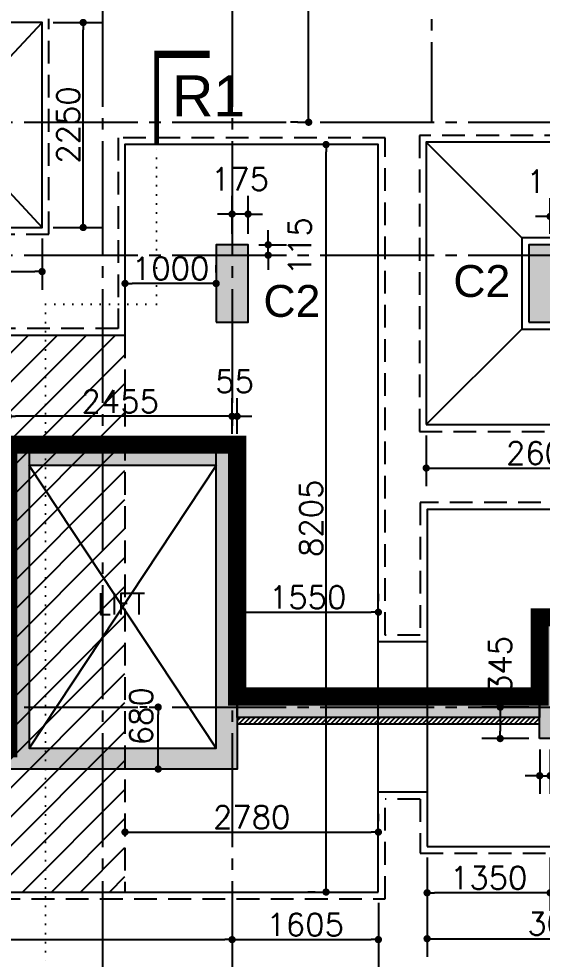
# Model space of a CAD drawing. Extents: x -200722 to 834823, y -494970 to 88783.
# Drawn here: x 302463 to 308206, y 22387 to 32709 of the extents above; entities that cross this region are included whole.
import ezdxf
from ezdxf.enums import TextEntityAlignment as Align

# ---------------------------------------------------------------- set-up
doc = ezdxf.new("R2010")
doc.units = 0
doc.header["$LTSCALE"] = 100
doc.header["$MEASUREMENT"] = 0
doc.header["$PDMODE"] = 34
for name, pattern in [('ACAD_ISO04W100', [30, 24, -3, 0, -3]), ('CL', [3.25, 2.5, -0.25, 0.25, -0.25]), ('DOT', [0.25, 0, -0.25]), ('HIDDEN', [0.375, 0.25, -0.125])]:
    doc.linetypes.add(name, pattern=pattern)
doc.layers.get('0').update_dxf_attribs({"linetype": 'CONTINUOUS'})
doc.layers.get('DEFPOINTS').update_dxf_attribs({"linetype": 'CONTINUOUS'})
doc.layers.add('1_COLUMN', color=4, linetype='CONTINUOUS', lineweight=5)
doc.layers.add('HATCH', color=252, linetype='CONTINUOUS', lineweight=30)
for name, color, linetype in [('A-Grid', 5, 'ACAD_ISO04W100'), ('BEAM', 4, 'CONTINUOUS'), ('COL. SHED. STEEL.', 6, 'CONTINUOUS'), ('COL_H', 235, 'CONTINUOUS'), ('DIM', 3, 'CONTINUOUS'), ('F_EXEC', 3, 'HIDDEN'), ('F_FTG1', 11, 'CONTINUOUS'), ('RCCWALL', 6, 'CONTINUOUS'), ('SLAB THK.', 2, 'CONTINUOUS'), ('TEXT', 2, 'CONTINUOUS')]:
    doc.layers.add(name, color=color, linetype=linetype)
doc.styles.add('AR', font='arial.ttf')
doc.styles.add('ROMANS', font='romans.shx')
doc.styles.get("Standard").update_dxf_attribs({"font": 'simplex.shx'})
doc.styles.add('TIMES-N', font='arial.ttf')
doc.dimstyles.new('01 S.K', dxfattribs={"dimtxt": 230, "dimasz": 100, "dimexe": 200, "dimexo": 100, "dimgap": 50, "dimtad": 1, "dimdec": 0, "dimzin": 0, "dimdsep": 46, "dimtxsty": 'Standard', "dimblk": 'DOT', "dimcen": 0.09, "dimclrd": 4, "dimclre": 4, "dimclrt": 4, "dimadec": 0, "dimazin": 0, "dimtfac": 1, "dimtdec": 0, "dimtofl": 0, "dimtmove": 0, "dimatfit": 3, "dimfxl": 2, "dimtolj": 1, "dimtzin": 0, "dimarcsym": 1})
doc.dimstyles.new('STANDARD$0', dxfattribs={"dimtxt": 2.5, "dimasz": 2.5, "dimexe": 2, "dimexo": 0.7, "dimgap": 0.9, "dimtad": 1, "dimdec": 0, "dimdsep": 46, "dimtxsty": 'ROMANS', "dimcen": 0.09, "dimclrd": 4, "dimclre": 4, "dimclrt": 3, "dimadec": 0, "dimazin": 0, "dimtfac": 1, "dimtdec": 0, "dimtmove": 0, "dimatfit": 3, "dimfxl": 1, "dimtolj": 1, "dimtzin": 0, "dimarcsym": 0})

# ---------------------------------------------------------------- blocks, each defined once
blk = doc.blocks.new('DOT')
at = {"color": 0, "linetype": 'ByBlock'}
blk.add_line((-0.5, 0), (-1, 0), dxfattribs=at)
at = {"color": 0, "linetype": 'ByBlock', "const_width": 0.5}
blk.add_lwpolyline([(-0.25, 0, 1), (0.25, 0, 1)], format="xyb", close=True, dxfattribs=at)
blk = doc.blocks.new('*D433')
at = {"layer": 'BEAM', "color": 0, "lineweight": -2, "transparency": 16777216}
for p, q in [((304858, 26316), (304858, 26396)), ((306408, 26316), (306408, 26396)), ((304938, 26196), (306328, 26196))]:
    blk.add_line(p, q, dxfattribs=at)
at = {"layer": 'DEFPOINTS', "color": 0, "lineweight": -3, "transparency": 16777216}
for p in [(304858, 26196, 7447), (306408, 26196, 7447), (306408, 26196)]:
    blk.add_point(p, dxfattribs=at)
at = {"layer": 'BEAM', "color": 0, "lineweight": -2, "transparency": 16777216, "xscale": 80, "yscale": 80, "zscale": 80, "rotation": 180}
blk.add_blockref('DOT', (304858, 26196), dxfattribs=at)
at = {"layer": 'BEAM', "color": 0, "lineweight": -2, "transparency": 16777216, "xscale": 80, "yscale": 80, "zscale": 80}
blk.add_blockref('DOT', (306408, 26196), dxfattribs=at)
at = {"layer": 'BEAM', "color": 0, "transparency": 16777216, "insert": (305633, 26360), "char_height": 248, "attachment_point": 5}
blk.add_mtext('\\A1;1550', dxfattribs=at)
blk = doc.blocks.new('_DOT')
at = {"color": 0, "linetype": 'ByBlock'}
blk.add_line((-0.5, 0), (-1, 0), dxfattribs=at)
at = {"color": 0, "linetype": 'ByBlock', "const_width": 0.5}
blk.add_lwpolyline([(-0.25, 0, 1), (0.25, 0, 1)], format="xyb", close=True, dxfattribs=at)
blk = doc.blocks.new('*D439')
at = {"layer": 'BEAM', "color": 0, "lineweight": -2, "transparency": 16777216}
for p, q in [((297533, 23004), (297533, 22402)), ((304803, 23004), (304803, 22402)), ((297613, 22602), (304723, 22602))]:
    blk.add_line(p, q, dxfattribs=at)
at = {"layer": 'DEFPOINTS', "color": 0, "lineweight": -3, "transparency": 16777216}
for p in [(297533, 23124, 7447), (304803, 23124, 7447), (304803, 22602)]:
    blk.add_point(p, dxfattribs=at)
at = {"layer": 'BEAM', "color": 0, "lineweight": -2, "transparency": 16777216, "xscale": 80, "yscale": 80, "zscale": 80, "rotation": 180}
blk.add_blockref('DOT', (297533, 22602), dxfattribs=at)
at = {"layer": 'BEAM', "color": 0, "lineweight": -2, "transparency": 16777216, "xscale": 80, "yscale": 80, "zscale": 80}
blk.add_blockref('DOT', (304803, 22602), dxfattribs=at)
at = {"layer": 'BEAM', "color": 0, "transparency": 16777216, "insert": (301168, 22766), "char_height": 248, "attachment_point": 5}
blk.add_mtext('\\A1;7270', dxfattribs=at)
blk = doc.blocks.new('*D440')
at = {"layer": 'BEAM', "color": 0, "lineweight": -2, "transparency": 16777216}
for p, q in [((304803, 23004), (304803, 22402)), ((306408, 23004), (306408, 22402)), ((304883, 22602), (306328, 22602))]:
    blk.add_line(p, q, dxfattribs=at)
at = {"layer": 'DEFPOINTS', "color": 0, "lineweight": -3, "transparency": 16777216}
for p in [(304803, 23124, 7447), (306408, 23124, 7447), (306408, 22602)]:
    blk.add_point(p, dxfattribs=at)
at = {"layer": 'BEAM', "color": 0, "lineweight": -2, "transparency": 16777216, "xscale": 80, "yscale": 80, "zscale": 80, "rotation": 180}
blk.add_blockref('DOT', (304803, 22602), dxfattribs=at)
at = {"layer": 'BEAM', "color": 0, "lineweight": -2, "transparency": 16777216, "xscale": 80, "yscale": 80, "zscale": 80}
blk.add_blockref('DOT', (306408, 22602), dxfattribs=at)
at = {"layer": 'BEAM', "color": 0, "transparency": 16777216, "insert": (305605, 22766), "char_height": 248, "attachment_point": 5}
blk.add_mtext('\\A1;1605', dxfattribs=at)
blk = doc.blocks.new('*D441')
at = {"layer": 'BEAM', "color": 0, "lineweight": -2, "transparency": 16777216}
for p, q in [((295928, 23004), (295928, 21956)), ((306408, 23004), (306408, 21956)), ((306328, 22156), (296008, 22156))]:
    blk.add_line(p, q, dxfattribs=at)
at = {"layer": 'DEFPOINTS', "color": 0, "lineweight": -3, "transparency": 16777216}
for p in [(295928, 23124, 7447), (306408, 23124, 7447), (295928, 22156)]:
    blk.add_point(p, dxfattribs=at)
at = {"layer": 'BEAM', "color": 0, "lineweight": -2, "transparency": 16777216, "xscale": 80, "yscale": 80, "zscale": 80, "rotation": 180}
blk.add_blockref('DOT', (295928, 22156), dxfattribs=at)
at = {"layer": 'BEAM', "color": 0, "lineweight": -2, "transparency": 16777216, "xscale": 80, "yscale": 80, "zscale": 80}
blk.add_blockref('DOT', (306408, 22156), dxfattribs=at)
at = {"layer": 'BEAM', "color": 0, "transparency": 16777216, "insert": (301168, 22320), "char_height": 248, "attachment_point": 5}
blk.add_mtext('\\A1;10480', dxfattribs=at)
blk = doc.blocks.new('*D442')
at = {"layer": 'BEAM', "color": 0, "lineweight": -2, "transparency": 16777216}
for p, q in [((305714, 31329), (305634, 31329)), ((305834, 23204), (305834, 31249)), ((305714, 23124), (305634, 23124))]:
    blk.add_line(p, q, dxfattribs=at)
at = {"layer": 'DEFPOINTS', "color": 0, "lineweight": -3, "transparency": 16777216}
for p in [(305834, 31329, 7447), (305834, 31329), (305834, 23124, 7447)]:
    blk.add_point(p, dxfattribs=at)
at = {"layer": 'BEAM', "color": 0, "lineweight": -2, "transparency": 16777216, "xscale": 80, "yscale": 80, "zscale": 80}
for p, rotation in [((305834, 31329), 90), ((305834, 23124), 270)]:
    blk.add_blockref('DOT', p, dxfattribs=dict(at, rotation=rotation))
at = {"layer": 'BEAM', "color": 0, "transparency": 16777216, "insert": (305670, 27227), "char_height": 248, "attachment_point": 5, "rotation": 90}
blk.add_mtext('\\A1;8205', dxfattribs=at)
blk = doc.blocks.new('*D444')
at = {"layer": 'BEAM', "color": 0, "lineweight": -2, "transparency": 16777216}
for p, q in [((303628, 29924), (303628, 30004)), ((304628, 29924), (304628, 30004)), ((304548, 29804), (303708, 29804))]:
    blk.add_line(p, q, dxfattribs=at)
at = {"layer": 'DEFPOINTS', "color": 0, "lineweight": -3, "transparency": 16777216}
for p in [(303628, 29804, 7447), (303628, 29804), (304628, 29804, 7447)]:
    blk.add_point(p, dxfattribs=at)
at = {"layer": 'BEAM', "color": 0, "lineweight": -2, "transparency": 16777216, "xscale": 80, "yscale": 80, "zscale": 80, "rotation": 180}
blk.add_blockref('DOT', (303628, 29804), dxfattribs=at)
at = {"layer": 'BEAM', "color": 0, "lineweight": -2, "transparency": 16777216, "xscale": 80, "yscale": 80, "zscale": 80}
blk.add_blockref('DOT', (304628, 29804), dxfattribs=at)
at = {"layer": 'BEAM', "color": 0, "transparency": 16777216, "insert": (304128, 29968), "char_height": 248, "attachment_point": 5}
blk.add_mtext('\\A1;1000', dxfattribs=at)
blk = doc.blocks.new('*D445')
at = {"layer": 'BEAM', "color": 0, "lineweight": -2, "transparency": 16777216}
for p, q in [((304803, 28154), (304803, 28546)), ((304858, 28154), (304858, 28546)), ((304723, 28346), (304643, 28346)), ((304803, 28346), (304858, 28346)), ((304938, 28346), (305018, 28346))]:
    blk.add_line(p, q, dxfattribs=at)
at = {"layer": 'DEFPOINTS', "color": 0, "lineweight": -3, "transparency": 16777216}
for p in [(304858, 28346), (304803, 28034, 7447), (304858, 28034, 7447)]:
    blk.add_point(p, dxfattribs=at)
at = {"layer": 'BEAM', "color": 0, "lineweight": -2, "transparency": 16777216, "xscale": 80, "yscale": 80, "zscale": 80}
blk.add_blockref('DOT', (304803, 28346), dxfattribs=at)
at = {"layer": 'BEAM', "color": 0, "lineweight": -2, "transparency": 16777216, "xscale": 80, "yscale": 80, "zscale": 80, "rotation": 180}
blk.add_blockref('DOT', (304858, 28346), dxfattribs=at)
at = {"layer": 'BEAM', "color": 0, "transparency": 16777216, "insert": (304830, 28730), "char_height": 248, "attachment_point": 5}
blk.add_mtext('\\A1;55', dxfattribs=at)
blk = doc.blocks.new('*D446')
at = {"layer": 'BEAM', "color": 0, "lineweight": -2, "transparency": 16777216}
for p, q in [((302348, 28154), (302348, 28546)), ((304803, 28154), (304803, 28546)), ((304723, 28346), (302428, 28346))]:
    blk.add_line(p, q, dxfattribs=at)
at = {"layer": 'DEFPOINTS', "color": 0, "lineweight": -3, "transparency": 16777216}
for p in [(302348, 28346), (302348, 28034, 7447), (304803, 28034, 7447)]:
    blk.add_point(p, dxfattribs=at)
at = {"layer": 'BEAM', "color": 0, "lineweight": -2, "transparency": 16777216, "xscale": 80, "yscale": 80, "zscale": 80, "rotation": 180}
blk.add_blockref('DOT', (302348, 28346), dxfattribs=at)
at = {"layer": 'BEAM', "color": 0, "lineweight": -2, "transparency": 16777216, "xscale": 80, "yscale": 80, "zscale": 80}
blk.add_blockref('DOT', (304803, 28346), dxfattribs=at)
at = {"layer": 'BEAM', "color": 0, "transparency": 16777216, "insert": (303575, 28510), "char_height": 248, "attachment_point": 5}
blk.add_mtext('\\A1;2455', dxfattribs=at)
blk = doc.blocks.new('*D449')
at = {"layer": 'BEAM', "color": 0, "lineweight": -2, "transparency": 16777216}
for p, q in [((303872, 25154), (303792, 25154)), ((303992, 24554), (303992, 25074)), ((303872, 24474), (303792, 24474))]:
    blk.add_line(p, q, dxfattribs=at)
at = {"layer": 'DEFPOINTS', "color": 0, "lineweight": -3, "transparency": 16777216}
for p in [(303992, 25154, 7447), (303992, 25154), (303992, 24474, 7447)]:
    blk.add_point(p, dxfattribs=at)
at = {"layer": 'BEAM', "color": 0, "lineweight": -2, "transparency": 16777216, "xscale": 80, "yscale": 80, "zscale": 80}
for p, rotation in [((303992, 25154), 90), ((303992, 24474), 270)]:
    blk.add_blockref('DOT', p, dxfattribs=dict(at, rotation=rotation))
at = {"layer": 'BEAM', "color": 0, "transparency": 16777216, "insert": (303805, 25054), "char_height": 248, "attachment_point": 5, "rotation": 90}
blk.add_mtext('\\A1;680', dxfattribs=at)
blk = doc.blocks.new('*D481')
at = {"layer": 'BEAM', "color": 0, "lineweight": -2, "transparency": 16777216}
for p, q in [((305523, 35029), (305443, 35029)), ((305643, 31654), (305643, 34949)), ((305523, 31574), (305443, 31574))]:
    blk.add_line(p, q, dxfattribs=at)
at = {"layer": 'DEFPOINTS', "color": 0, "lineweight": -3, "transparency": 16777216}
for p in [(305643, 35029, 7447), (305643, 35029), (305643, 31574, 7447)]:
    blk.add_point(p, dxfattribs=at)
at = {"layer": 'BEAM', "color": 0, "lineweight": -2, "transparency": 16777216, "xscale": 80, "yscale": 80, "zscale": 80}
for p, rotation in [((305643, 35029), 90), ((305643, 31574), 270)]:
    blk.add_blockref('DOT', p, dxfattribs=dict(at, rotation=rotation))
at = {"layer": 'BEAM', "color": 0, "transparency": 16777216, "insert": (305479, 33302), "char_height": 248, "attachment_point": 5, "rotation": 90}
blk.add_mtext('\\A1;3455', dxfattribs=at)
blk = doc.blocks.new('*D630')
at = {"layer": 'BEAM', "color": 0, "lineweight": -2, "transparency": 16777216}
for p, q in [((306943, 23504), (306943, 22916)), ((308293, 23504), (308293, 22916)), ((308213, 23116), (307023, 23116))]:
    blk.add_line(p, q, dxfattribs=at)
at = {"layer": 'DEFPOINTS', "color": 0, "lineweight": -3, "transparency": 16777216}
for p in [(306943, 23624, 7447), (308293, 23624, 7447), (306943, 23116)]:
    blk.add_point(p, dxfattribs=at)
at = {"layer": 'BEAM', "color": 0, "lineweight": -2, "transparency": 16777216, "xscale": 80, "yscale": 80, "zscale": 80, "rotation": 180}
blk.add_blockref('DOT', (306943, 23116), dxfattribs=at)
at = {"layer": 'BEAM', "color": 0, "lineweight": -2, "transparency": 16777216, "xscale": 80, "yscale": 80, "zscale": 80}
blk.add_blockref('DOT', (308293, 23116), dxfattribs=at)
at = {"layer": 'BEAM', "color": 0, "transparency": 16777216, "insert": (307618, 23280), "char_height": 248, "attachment_point": 5}
blk.add_mtext('\\A1;1350', dxfattribs=at)
blk = doc.blocks.new('*D631')
at = {"layer": 'BEAM', "color": 0, "lineweight": -2, "transparency": 16777216}
for p, q in [((306943, 23504), (306943, 22412)), ((309993, 23504), (309993, 22412)), ((307023, 22612), (309913, 22612))]:
    blk.add_line(p, q, dxfattribs=at)
at = {"layer": 'DEFPOINTS', "color": 0, "lineweight": -3, "transparency": 16777216}
for p in [(306943, 23624, 7447), (309993, 23624, 7447), (309993, 22612)]:
    blk.add_point(p, dxfattribs=at)
at = {"layer": 'BEAM', "color": 0, "lineweight": -2, "transparency": 16777216, "xscale": 80, "yscale": 80, "zscale": 80, "rotation": 180}
blk.add_blockref('DOT', (306943, 22612), dxfattribs=at)
at = {"layer": 'BEAM', "color": 0, "lineweight": -2, "transparency": 16777216, "xscale": 80, "yscale": 80, "zscale": 80}
blk.add_blockref('DOT', (309993, 22612), dxfattribs=at)
at = {"layer": 'BEAM', "color": 0, "transparency": 16777216, "insert": (308468, 22776), "char_height": 248, "attachment_point": 5}
blk.add_mtext('\\A1;3050', dxfattribs=at)
blk = doc.blocks.new('*D693')
at = {"layer": 'BEAM', "color": 0, "lineweight": -2, "transparency": 16777216}
for p, q in [((306933, 28134), (306933, 27578)), ((309533, 28134), (309533, 27578)), ((307013, 27778), (309453, 27778))]:
    blk.add_line(p, q, dxfattribs=at)
at = {"layer": 'DEFPOINTS', "color": 0, "lineweight": -3, "transparency": 16777216}
for p in [(306933, 28254, 7447), (309533, 28254, 7447), (309533, 27778)]:
    blk.add_point(p, dxfattribs=at)
at = {"layer": 'BEAM', "color": 0, "lineweight": -2, "transparency": 16777216, "xscale": 80, "yscale": 80, "zscale": 80, "rotation": 180}
blk.add_blockref('DOT', (306933, 27778), dxfattribs=at)
at = {"layer": 'BEAM', "color": 0, "lineweight": -2, "transparency": 16777216, "xscale": 80, "yscale": 80, "zscale": 80}
blk.add_blockref('DOT', (309533, 27778), dxfattribs=at)
at = {"layer": 'BEAM', "color": 0, "transparency": 16777216, "insert": (308233, 27942), "char_height": 248, "attachment_point": 5}
blk.add_mtext('\\A1;2600', dxfattribs=at)
blk = doc.blocks.new('*D699')
at = {"layer": 'BEAM', "color": 0, "lineweight": -2, "transparency": 16777216}
for p, q in [((299618, 30299), (299618, 29735)), ((302718, 30299), (302718, 29735)), ((299698, 29935), (302638, 29935))]:
    blk.add_line(p, q, dxfattribs=at)
at = {"layer": 'DEFPOINTS', "color": 0, "lineweight": -3, "transparency": 16777216}
for p in [(299618, 30419, 7447), (302718, 30419, 7447), (302718, 29935)]:
    blk.add_point(p, dxfattribs=at)
at = {"layer": 'BEAM', "color": 0, "lineweight": -2, "transparency": 16777216, "xscale": 80, "yscale": 80, "zscale": 80, "rotation": 180}
blk.add_blockref('DOT', (299618, 29935), dxfattribs=at)
at = {"layer": 'BEAM', "color": 0, "lineweight": -2, "transparency": 16777216, "xscale": 80, "yscale": 80, "zscale": 80}
blk.add_blockref('DOT', (302718, 29935), dxfattribs=at)
at = {"layer": 'BEAM', "color": 0, "transparency": 16777216, "insert": (301168, 30099), "char_height": 248, "attachment_point": 5}
blk.add_mtext('\\A1;3100', dxfattribs=at)
blk = doc.blocks.new('*D700')
at = {"layer": 'BEAM', "color": 0, "lineweight": -2, "transparency": 16777216}
for p, q in [((302838, 32669), (303369, 32669)), ((303169, 30499), (303169, 32589)), ((302838, 30419), (303369, 30419))]:
    blk.add_line(p, q, dxfattribs=at)
at = {"layer": 'DEFPOINTS', "color": 0, "lineweight": -3, "transparency": 16777216}
for p in [(302718, 32669, 7447), (303169, 32669), (302718, 30419, 7447)]:
    blk.add_point(p, dxfattribs=at)
at = {"layer": 'BEAM', "color": 0, "lineweight": -2, "transparency": 16777216, "xscale": 80, "yscale": 80, "zscale": 80}
for p, rotation in [((303169, 32669), 90), ((303169, 30419), 270)]:
    blk.add_blockref('DOT', p, dxfattribs=dict(at, rotation=rotation))
at = {"layer": 'BEAM', "color": 0, "transparency": 16777216, "insert": (303005, 31544), "char_height": 248, "attachment_point": 5, "rotation": 90}
blk.add_mtext('\\A1;2250', dxfattribs=at)
blk = doc.blocks.new('*D750')
at = {"layer": 'BEAM', "color": 0, "lineweight": -2, "transparency": 16777216}
for p, q in [((303628, 23902), (303628, 23982)), ((306408, 23902), (306408, 23982)), ((303708, 23782), (306328, 23782))]:
    blk.add_line(p, q, dxfattribs=at)
at = {"layer": 'DEFPOINTS', "color": 0, "lineweight": -3, "transparency": 16777216}
for p in [(303628, 23782, 7447), (306408, 23782, 7447), (306408, 23782)]:
    blk.add_point(p, dxfattribs=at)
at = {"layer": 'BEAM', "color": 0, "lineweight": -2, "transparency": 16777216, "xscale": 80, "yscale": 80, "zscale": 80, "rotation": 180}
blk.add_blockref('DOT', (303628, 23782), dxfattribs=at)
at = {"layer": 'BEAM', "color": 0, "lineweight": -2, "transparency": 16777216, "xscale": 80, "yscale": 80, "zscale": 80}
blk.add_blockref('DOT', (306408, 23782), dxfattribs=at)
at = {"layer": 'BEAM', "color": 0, "transparency": 16777216, "insert": (305018, 23946), "char_height": 248, "attachment_point": 5}
blk.add_mtext('\\A1;2780', dxfattribs=at)
blk = doc.blocks.new('*D785')
at = {"layer": 'BEAM', "color": 0, "lineweight": -2, "transparency": 16777216}
for p, q in [((308293, 30349), (308293, 30740)), ((308408, 30349), (308408, 30740)), ((308213, 30540), (308133, 30540)), ((308293, 30540), (308408, 30540)), ((308488, 30540), (308568, 30540))]:
    blk.add_line(p, q, dxfattribs=at)
at = {"layer": 'DEFPOINTS', "color": 0, "lineweight": -3, "transparency": 16777216}
for p in [(308408, 30540), (308293, 30229, 7447), (308408, 30229, 7447)]:
    blk.add_point(p, dxfattribs=at)
at = {"layer": 'BEAM', "color": 0, "lineweight": -2, "transparency": 16777216, "xscale": 80, "yscale": 80, "zscale": 80}
blk.add_blockref('DOT', (308293, 30540), dxfattribs=at)
at = {"layer": 'BEAM', "color": 0, "lineweight": -2, "transparency": 16777216, "xscale": 80, "yscale": 80, "zscale": 80, "rotation": 180}
blk.add_blockref('DOT', (308408, 30540), dxfattribs=at)
at = {"layer": 'BEAM', "color": 0, "transparency": 16777216, "insert": (308350, 30924), "char_height": 248, "attachment_point": 5}
blk.add_mtext('\\A1;115', dxfattribs=at)
blk = doc.blocks.new('*D791')
at = {"layer": 'BEAM', "color": 0, "lineweight": -2, "transparency": 16777216}
for p, q in [((304803, 30349), (304803, 30766)), ((304978, 30349), (304978, 30766)), ((304723, 30566), (304643, 30566)), ((304978, 30566), (304803, 30566)), ((305058, 30566), (305138, 30566))]:
    blk.add_line(p, q, dxfattribs=at)
at = {"layer": 'DEFPOINTS', "color": 0, "lineweight": -3, "transparency": 16777216}
for p in [(304803, 30566), (304803, 30229, 7447), (304978, 30229, 7447)]:
    blk.add_point(p, dxfattribs=at)
at = {"layer": 'BEAM', "color": 0, "lineweight": -2, "transparency": 16777216, "xscale": 80, "yscale": 80, "zscale": 80}
blk.add_blockref('DOT', (304803, 30566), dxfattribs=at)
at = {"layer": 'BEAM', "color": 0, "lineweight": -2, "transparency": 16777216, "xscale": 80, "yscale": 80, "zscale": 80, "rotation": 180}
blk.add_blockref('DOT', (304978, 30566), dxfattribs=at)
at = {"layer": 'BEAM', "color": 0, "transparency": 16777216, "insert": (304890, 30950), "char_height": 248, "attachment_point": 5}
blk.add_mtext('\\A1;175', dxfattribs=at)
blk = doc.blocks.new('*D792')
at = {"layer": 'BEAM', "color": 0, "lineweight": -2, "transparency": 16777216}
for p, q in [((305199, 30309), (305199, 30389)), ((305098, 30229), (305399, 30229)), ((305199, 30114), (305199, 30229)), ((305098, 30114), (305399, 30114)), ((305199, 30034), (305199, 29954))]:
    blk.add_line(p, q, dxfattribs=at)
at = {"layer": 'DEFPOINTS', "color": 0, "lineweight": -3, "transparency": 16777216}
for p in [(304978, 30229, 7447), (305199, 30229), (304978, 30114, 7447)]:
    blk.add_point(p, dxfattribs=at)
at = {"layer": 'BEAM', "color": 0, "lineweight": -2, "transparency": 16777216, "xscale": 80, "yscale": 80, "zscale": 80}
for p, rotation in [((305199, 30229), 270), ((305199, 30114), 90)]:
    blk.add_blockref('DOT', p, dxfattribs=dict(at, rotation=rotation))
at = {"layer": 'BEAM', "color": 0, "transparency": 16777216, "insert": (305545, 30213), "char_height": 248, "attachment_point": 5, "rotation": 90}
blk.add_mtext('\\A1;115', dxfattribs=at)
blk = doc.blocks.new('*D800')
at = {"layer": 'BEAM', "color": 0, "lineweight": -2, "transparency": 16777216}
for p, q in [((308058, 25154), (307545, 25154)), ((307745, 25074), (307745, 24889)), ((308058, 24809), (307545, 24809))]:
    blk.add_line(p, q, dxfattribs=at)
at = {"layer": 'DEFPOINTS', "color": 0, "lineweight": -3, "transparency": 16777216}
for p in [(308178, 25154, 7447), (307745, 24809), (308178, 24809, 7447)]:
    blk.add_point(p, dxfattribs=at)
at = {"layer": 'BEAM', "color": 0, "lineweight": -2, "transparency": 16777216, "xscale": 80, "yscale": 80, "zscale": 80}
for p, rotation in [((307745, 25154), 90), ((307745, 24809), 270)]:
    blk.add_blockref('DOT', p, dxfattribs=dict(at, rotation=rotation))
at = {"layer": 'BEAM', "color": 0, "transparency": 16777216, "insert": (307745, 25617), "char_height": 248, "attachment_point": 5, "rotation": 90}
blk.add_mtext('\\A1;345', dxfattribs=at)
blk = doc.blocks.new('*D801')
at = {"layer": 'BEAM', "color": 0, "lineweight": -2, "transparency": 16777216}
for p, q in [((308178, 24689), (308178, 24201)), ((308293, 24689), (308293, 24201)), ((308098, 24401), (308018, 24401)), ((308178, 24401), (308293, 24401)), ((308373, 24401), (308453, 24401))]:
    blk.add_line(p, q, dxfattribs=at)
at = {"layer": 'DEFPOINTS', "color": 0, "lineweight": -3, "transparency": 16777216}
for p in [(308178, 24809, 7447), (308293, 24809, 14893), (308293, 24401)]:
    blk.add_point(p, dxfattribs=at)
at = {"layer": 'BEAM', "color": 0, "lineweight": -2, "transparency": 16777216, "xscale": 80, "yscale": 80, "zscale": 80}
blk.add_blockref('DOT', (308178, 24401), dxfattribs=at)
at = {"layer": 'BEAM', "color": 0, "lineweight": -2, "transparency": 16777216, "xscale": 80, "yscale": 80, "zscale": 80, "rotation": 180}
blk.add_blockref('DOT', (308293, 24401), dxfattribs=at)
at = {"layer": 'BEAM', "color": 0, "transparency": 16777216, "insert": (308819, 24414), "char_height": 248, "attachment_point": 5}
blk.add_mtext('\\A1;115', dxfattribs=at)
blk = doc.blocks.new('*D3077')
at = {"color": 4, "lineweight": -2, "ltscale": 0.4, "transparency": 16777216}
for p, q in [((306508, 21721), (325712, 21721)), ((306408, 21647), (306408, 21521)), ((325812, 21649), (325812, 21521))]:
    blk.add_line(p, q, dxfattribs=at)
at = {"layer": 'DEFPOINTS', "color": 0, "lineweight": -3, "ltscale": 0.4, "transparency": 16777216}
for p in [(325812, 25039, 7447), (306408, 24969, 7447), (325812, 21721)]:
    blk.add_point(p, dxfattribs=at)
at = {"color": 4, "lineweight": -2, "ltscale": 0.4, "transparency": 16777216, "xscale": 100, "yscale": 100, "zscale": 100, "rotation": 180}
blk.add_blockref('_DOT', (306408, 21721), dxfattribs=at)
at = {"color": 4, "lineweight": -2, "ltscale": 0.4, "transparency": 16777216, "xscale": 100, "yscale": 100, "zscale": 100}
blk.add_blockref('_DOT', (325812, 21721), dxfattribs=at)
at = {"color": 4, "lineweight": -3, "ltscale": 0.4, "transparency": 16777216, "insert": (316110, 22021), "char_height": 500, "attachment_point": 5}
blk.add_mtext('\\A1;19404', dxfattribs=at)

msp = doc.modelspace()

# ---------------------------------------------------------------- hatches: boundary and pattern name
at = {"layer": 'COL_H', "ltscale": 0.4, "true_color": 0x000000}
for points in [[(304627.6, 29379.4), (304977.6, 29379.4), (304977.6, 30229.4), (304627.6, 30229.4)], [(308057.6, 29379.4), (308407.6, 29379.4), (308407.6, 30229.4), (308057.6, 30229.4)], [(304857.6, 28034.4), (304857.6, 24474.4), (302347.6, 24474.4), (302347.6, 28034.4), (302577.6, 28034.4), (302577.6, 24704.4), (304627.6, 24704.4), (304627.6, 28034.4)], [(308177.6, 24809.4), (308177.6, 26139.4), (308407.6, 26139.4), (308407.6, 25269.4), (309007.6, 25269.4), (309007.6, 25039.4), (308407.6, 25039.4), (308407.6, 24809.4)]]:
    msp.add_hatch(color=18, dxfattribs=at).paths.add_polyline_path(points)
at = {"layer": 'COL_H', "ltscale": 0.4}
msp.add_hatch(color=8, dxfattribs=at).paths.add_polyline_path([(302577.6, 28034.4), (302577.6, 27804.4), (304627.6, 27804.4), (304627.6, 28034.4)])
at = {"layer": 'DIM', "ltscale": 0.4, "true_color": 0x000000}
h = msp.add_hatch(dxfattribs=at)
h.set_pattern_fill('ANSI31', color=18, scale=300, style=0)
h.paths.add_polyline_path([(308177.6, 25039.4), (304857.6, 25039.4), (304857.6, 24969.4), (308177.6, 24969.4)])
h.paths.add_polyline_path([(312493.6, 25039.4), (308407.6, 25039.4), (308407.6, 24969.4), (312493.6, 24969.4)])
h.paths.add_polyline_path([(325811.6, 25039.4), (312723.6, 25039.4), (312723.6, 24969.4), (325811.6, 24969.4)])
at = {"layer": 'HATCH', "lineweight": -3, "ltscale": 0.4, "true_color": 0x000000}
h = msp.add_hatch(dxfattribs=at)
h.set_pattern_fill('ANSI31', color=18, scale=1800, style=0)
h.paths.add_polyline_path([(298707.6, 23124.4), (303627.6, 23124.4), (303627.6, 29234.4), (298707.6, 29234.4)])
msp.add_hatch(color=18, dxfattribs=at).paths.add_polyline_path([(304857.6, 25269.4), (308177.6, 25269.4), (308177.6, 25039.4), (304857.6, 25039.4)])

# ---------------------------------------------------------------- linework, layer by layer
at = {"color": 1, "linetype": 'DOT', "ltscale": 4}
msp.add_line((302756.4, 29576.9, 7969.5), (302756.4, 22331.7), dxfattribs=at)
msp.add_lwpolyline([(302756.4, 29576.9), (303974.3, 29576.9), (303974.3, 31331.3)], dxfattribs=at)
at = {"color": 1, "lineweight": -3, "ltscale": 0.4, "const_width": 200, "elevation": 7446.6}
msp.add_lwpolyline([(308407.6, 26139.4), (308177.6, 26139.4), (308177.6, 25269.4), (304857.6, 25269.4), (304857.6, 28034.4), (302347.6, 28034.4), (302347.6, 24704.4), (299987.6, 24704.4), (299987.6, 28034.4), (297477.6, 28034.4), (297477.6, 25269.4), (294157.6, 25269.4)], dxfattribs=at)
at = {"layer": '1_COLUMN', "color": 6, "lineweight": -3, "ltscale": 0.01}
for p, q in [((304627.6, 27804.4, 7446.6), (302577.6, 24704.4, 7446.6)), ((304627.6, 24704.4, 7446.6), (302577.6, 27804.4, 7446.6))]:
    msp.add_line(p, q, dxfattribs=at)
at = {"layer": 'A-Grid', "color": 8, "linetype": 'CL', "ltscale": 5}
for p, q in [((224519.6, 31574.4, 7446.6), (327010.7, 31574.4, 7446.6)), ((224519.6, 30114.4, 7446.6), (327010.7, 30114.4, 7446.6)), ((224519.6, 25154.4, 7446.6), (327010.7, 25154.4, 7446.6))]:
    msp.add_line(p, q, dxfattribs=at)
at = {"layer": 'A-Grid', "color": 8, "linetype": 'CL', "ltscale": 5, "elevation": 7446.6}
for points in [[(303382.6, 62242.9), (303382.6, -9708.8)], [(304802.6, 62242.9), (304802.6, 13726.9)], [(306992.6, 45454.4), (306992.6, 31574.4)]]:
    msp.add_lwpolyline(points, dxfattribs=at)
at = {"layer": 'COL. SHED. STEEL.', "color": 18, "ltscale": 500, "true_color": 0x000000}
for p, q in [((304627.6, 28034.4, 7446.6), (302577.6, 28034.4, 7446.6)), ((304627.6, 27804.4, 7446.6), (302577.6, 27804.4, 7446.6))]:
    msp.add_line(p, q, dxfattribs=at)
at = {"layer": 'COL. SHED. STEEL.', "color": 18, "ltscale": 500, "true_color": 0x000000, "elevation": 7446.6}
for points in [[(304627.6, 29379.4), (304977.6, 29379.4), (304977.6, 30229.4), (304627.6, 30229.4), (304627.6, 29379.4)], [(308057.6, 29379.4), (308407.6, 29379.4), (308407.6, 30229.4), (308057.6, 30229.4), (308057.6, 29379.4)], [(304857.6, 28034.4), (304857.6, 24474.4), (302347.6, 24474.4), (302347.6, 28034.4), (302577.6, 28034.4), (302577.6, 24704.4), (302577.6, 24704.4), (304627.6, 24704.4), (304627.6, 24704.4), (304627.6, 28034.4), (304857.6, 28034.4)], [(308177.6, 24809.4), (308177.6, 26139.4), (308407.6, 26139.4), (308407.6, 25269.4), (309007.6, 25269.4), (309007.6, 25039.4), (308407.6, 25039.4), (308407.6, 24809.4), (308177.6, 24809.4)]]:
    msp.add_lwpolyline(points, dxfattribs=at)
at = {"layer": 'DIM', "color": 1}
msp.add_lwpolyline([(304557.4, 32320.5, 80, 80, 0), (303974.3, 32320.5, 50, 50, 0), (303974.3, 31331.3, 50, 50, 0)], format="xyseb", dxfattribs=at)
at = {"layer": 'F_EXEC', "color": 18, "ltscale": 10, "true_color": 0x000000}
msp.add_line((306867.6, 25944.4, 7446.6), (306482.6, 25944.4, 7446.6), dxfattribs=at)
at = {"layer": 'F_EXEC', "color": 18, "ltscale": 10, "true_color": 0x000000, "elevation": 7446.6}
for points in [[(299542.6, 32709.4), (299542.6, 30344.4), (302792.6, 30344.4), (302792.6, 32709.4)], [(306482.6, 25944.4), (306482.6, 31404.4), (303552.6, 31404.4), (303552.6, 29309.4), (298782.6, 29309.4), (298782.6, 31404.4), (295852.6, 31404.4), (295852.6, 25944.4)], [(310067.6, 25944.4), (310067.6, 27399.4), (306867.6, 27399.4), (306867.6, 25944.4)], [(295852.6, 24144.4), (295852.6, 23049.4), (306482.6, 23049.4), (306482.6, 24144.4)], [(306867.6, 24144.4), (306482.6, 24144.4)], [(306867.6, 24144.4), (306867.6, 23549.4), (310067.6, 23549.4), (310067.6, 24144.4)]]:
    msp.add_lwpolyline(points, dxfattribs=at)
msp.add_lwpolyline([(306857.6, 28179.4), (309607.6, 28179.4), (309607.6, 31429.4), (306857.6, 31429.4)], close=True, dxfattribs=at)
at = {"layer": 'F_FTG1', "color": 18, "ltscale": 0.4, "true_color": 0x000000}
for p, q in [((301777.6, 31659.4, 7446.6), (302717.6, 32669.4, 7446.6)), ((301777.6, 31429.4, 7446.6), (302717.6, 30419.4, 7446.6)), ((307982.6, 30304.4, 7446.6), (306932.6, 31354.4, 7446.6)), ((306932.6, 28254.4, 7446.6), (307982.6, 29304.4, 7446.6)), ((306942.6, 25869.4, 7446.6), (306407.6, 25869.4, 7446.6))]:
    msp.add_line(p, q, dxfattribs=at)
at = {"layer": 'F_FTG1', "color": 18, "linetype": 'HIDDEN', "ltscale": 10, "true_color": 0x000000}
msp.add_line((303627.6, 29234.4, 7446.6), (303627.6, 23124.4, 7446.6), dxfattribs=at)
at = {"layer": 'F_FTG1', "color": 18, "ltscale": 0.4, "true_color": 0x000000, "elevation": 7446.6}
for points in [[(299617.6, 32669.4), (299617.6, 30419.4), (302717.6, 30419.4), (302717.6, 32669.4)], [(306932.6, 28254.4), (309532.6, 28254.4), (309532.6, 31354.4), (306932.6, 31354.4)], [(307982.6, 29304.4), (308482.6, 29304.4), (308482.6, 30304.4), (307982.6, 30304.4)], [(306942.6, 23624.4), (309992.6, 23624.4), (309992.6, 27324.4), (306942.6, 27324.4)]]:
    msp.add_lwpolyline(points, close=True, dxfattribs=at)
for points in [[(306407.6, 23124.4), (306407.6, 31329.4), (303627.6, 31329.4), (303627.6, 29234.4), (298707.6, 29234.4), (298707.6, 31329.4), (295927.6, 31329.4), (295927.6, 23124.4), (306407.6, 23124.4)], [(306942.6, 24219.4), (306407.6, 24219.4)]]:
    msp.add_lwpolyline(points, dxfattribs=at)
at = {"layer": 'RCCWALL', "color": 42, "ltscale": 0.4, "elevation": 7446.6}
msp.add_lwpolyline([(304857.6, 25269.4), (308177.6, 25269.4), (308177.6, 25039.4), (304857.6, 25039.4)], close=True, dxfattribs=at)
at = {"layer": 'RCCWALL', "color": 1, "ltscale": 0.4, "elevation": 7446.6}
msp.add_lwpolyline([(308177.6, 25039.4), (304857.6, 25039.4), (304857.6, 24969.4), (308177.6, 24969.4)], close=True, dxfattribs=at)

# ---------------------------------------------------------------- texts
at = {"layer": 'SLAB THK.', "color": 18, "true_color": 0x000000, "width": 0.9}
msp.add_text('LIFT', height=232, dxfattribs=at).set_placement((303321.7, 26172.1, 1101.5))
at = {"layer": 'TEXT', "color": 18, "true_color": 0x000000, "style": 'TIMES-N'}
msp.add_text('R1', height=450, dxfattribs=at).set_placement((304143.8, 31863.6), align=Align.MIDDLE_LEFT)
at = {"layer": 'TEXT', "color": 18, "true_color": 0x000000, "style": 'AR'}
for p in [(307230.8, 29656, 3998.7), (305146.8, 29437.8, 3998.7)]:
    msp.add_text('C2', height=350, dxfattribs=at).set_placement(p)

# ---------------------------------------------------------------- dimensions: what is measured, and where the dimension line sits
at = {"color": 18, "lineweight": -3, "ltscale": 0.4, "true_color": 0x000000}
dim = msp.add_linear_dim(base=(325811.6, 21721.1), p1=(306407.6, 24969.4, 7446.6), p2=(325811.6, 25039.4, 7446.6), dimstyle='01 S.K', override={"dimtxt": 500, "dimfxl": 100, "dimfxlon": 1}, dxfattribs=at)
dim.commit()
dim.dimension.update_dxf_attribs({"geometry": '*D3077', "text_midpoint": (316109.6, 22021.1)})
at = {"layer": 'BEAM', "color": 18, "true_color": 0x000000}
for base, p1, p2, angle, picture, middle in [((305642.6, 35029.4), (305642.6, 31574.4, 7446.6), (305642.6, 35029.4, 7446.6), 90, '*D481', (305478.6, 33301.9)), ((303169.5, 32669.4), (302717.6, 30419.4, 7446.6), (302717.6, 32669.4, 7446.6), 90, '*D700', (303005.5, 31544.4)), ((305834.5, 31329.4), (305834.5, 23124.4, 7446.6), (305834.5, 31329.4, 7446.6), 90, '*D442', (305670.5, 27226.9)), ((304802.6, 30566.4), (304977.6, 30229.4, 7446.6), (304802.6, 30229.4, 7446.6), 180, '*D791', (304890.1, 30950.4)), ((308407.6, 30540.5), (308292.6, 30229.4, 7446.6), (308407.6, 30229.4, 7446.6), 180, '*D785', (308350.1, 30924.5)), ((306942.6, 23116.1), (308292.6, 23624.4, 7446.6), (306942.6, 23624.4, 7446.6), 180, '*D630', (307617.6, 23280.1)), ((309992.6, 22612.1), (306942.6, 23624.4, 7446.6), (309992.6, 23624.4, 7446.6), 180, '*D631', (308467.6, 22776.1))]:
    dim = msp.add_linear_dim(base=base, p1=p1, p2=p2, angle=angle, dimstyle='STANDARD$0', override={"dimscale": 8, "dimtxt": 31, "dimasz": 10, "dimexe": 25, "dimexo": 15, "dimgap": 5, "dimzin": 3, "dimtxsty": 'Standard', "dimblk": 'DOT', "dimcen": 3, "dimdle": 1, "dimclrd": 0, "dimclre": 0, "dimclrt": 0, "dimtmove": 2, "dimldrblk": 'DOT', "dimtzin": 3}, dxfattribs=at)
    dim.commit()
    dim.dimension.update_dxf_attribs({"geometry": picture, "text_midpoint": middle})
for base, p1, p2, angle, picture, middle in [((305199.1, 30229.4), (304977.6, 30114.4, 7446.6), (304977.6, 30229.4, 7446.6), 90, '*D792', (305544.9, 30213.5)), ((307744.6, 24809.4, 7446.6), (308177.6, 25154.4, 14893.2), (308177.6, 24809.4, 14893.2), 90, '*D800', (307744.6, 25616.5, 7446.6)), ((303992.1, 25154.4), (303992.1, 24474.4, 7446.6), (303992.1, 25154.4, 7446.6), 90, '*D449', (303804.9, 25053.9)), ((308292.6, 24401.4), (308177.6, 24809.4, 7446.6), (308292.6, 24809.4, 14893.2), 0, '*D801', (308818.8, 24414.3))]:
    dim = msp.add_linear_dim(base=base, p1=p1, p2=p2, angle=angle, dimstyle='STANDARD$0', override={"dimscale": 8, "dimtxt": 31, "dimasz": 10, "dimexe": 25, "dimexo": 15, "dimgap": 5, "dimzin": 3, "dimtxsty": 'Standard', "dimblk": 'DOT', "dimcen": 3, "dimdle": 1, "dimclrd": 0, "dimclre": 0, "dimclrt": 0, "dimtmove": 2, "dimldrblk": 'DOT', "dimtzin": 3}, dxfattribs=at)
    dim.commit()
    dim.dimension.update_dxf_attribs({"geometry": picture, "text_midpoint": middle, "dimtype": 160})
for base, p1, p2, picture, middle in [((302717.6, 29935.2), (299617.6, 30419.4, 7446.6), (302717.6, 30419.4, 7446.6), '*D699', (301167.6, 30099.2)), ((303627.6, 29804.4), (304627.6, 29804.4, 7446.6), (303627.6, 29804.4, 7446.6), '*D444', (304127.6, 29968.4)), ((304857.6, 28345.6), (304802.6, 28034.4, 7446.6), (304857.6, 28034.4, 7446.6), '*D445', (304830.1, 28729.6)), ((302347.6, 28345.6), (304802.6, 28034.4, 7446.6), (302347.6, 28034.4, 7446.6), '*D446', (303575.1, 28509.6)), ((309532.6, 27778.2), (306932.6, 28254.4, 7446.6), (309532.6, 28254.4, 7446.6), '*D693', (308232.6, 27942.2)), ((306407.6, 26195.6), (304857.6, 26195.6, 7446.6), (306407.6, 26195.6, 7446.6), '*D433', (305632.6, 26359.6)), ((306407.6, 23781.6), (303627.6, 23781.6, 7446.6), (306407.6, 23781.6, 7446.6), '*D750', (305017.6, 23945.6)), ((295927.6, 22156), (306407.6, 23124.4, 7446.6), (295927.6, 23124.4, 7446.6), '*D441', (301167.6, 22320)), ((304802.6, 22602.3), (297532.6, 23124.4, 7446.6), (304802.6, 23124.4, 7446.6), '*D439', (301167.6, 22766.3)), ((306407.6, 22602.3), (304802.6, 23124.4, 7446.6), (306407.6, 23124.4, 7446.6), '*D440', (305605.1, 22766.3))]:
    dim = msp.add_linear_dim(base=base, p1=p1, p2=p2, dimstyle='STANDARD$0', override={"dimscale": 8, "dimtxt": 31, "dimasz": 10, "dimexe": 25, "dimexo": 15, "dimgap": 5, "dimzin": 3, "dimtxsty": 'Standard', "dimblk": 'DOT', "dimcen": 3, "dimdle": 1, "dimclrd": 0, "dimclre": 0, "dimclrt": 0, "dimtmove": 2, "dimldrblk": 'DOT', "dimtzin": 3}, dxfattribs=at)
    dim.commit()
    dim.dimension.update_dxf_attribs({"geometry": picture, "text_midpoint": middle})

doc.saveas('drawing.dxf')
